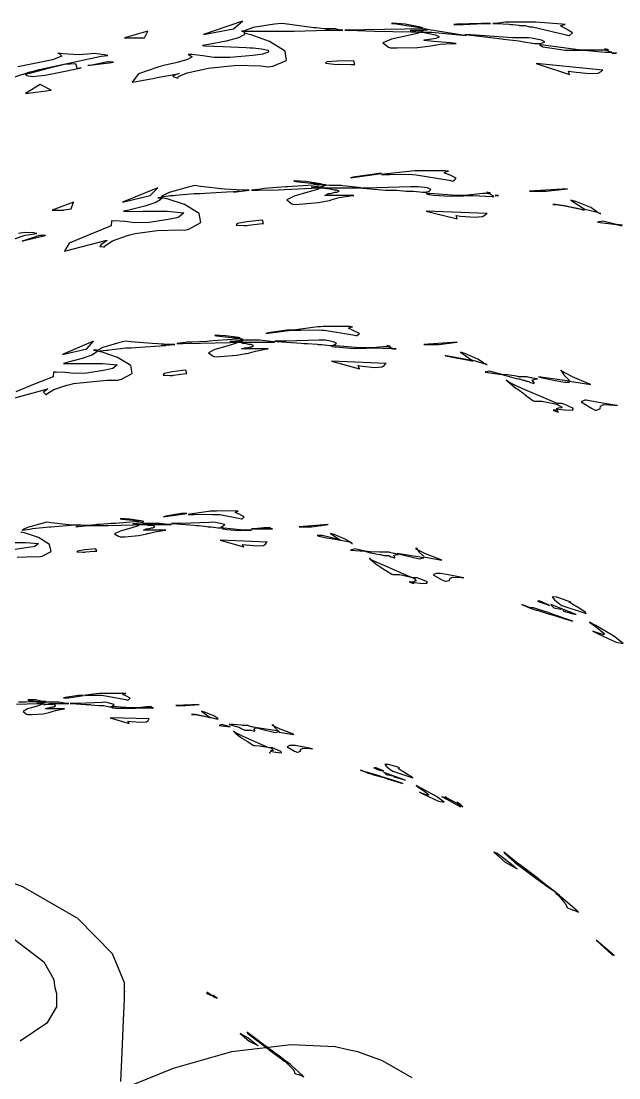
# Model space of a CAD drawing. Extents: x 85 to 270, y 27 to 328.
# Drawn here: x 191.42 to 210.37, y 154.66 to 188.21 of the extents above; entities that cross this region are included whole.
import ezdxf

# ---------------------------------------------------------------- set-up
doc = ezdxf.new("R2010")
doc.units = 0
doc.header["$MEASUREMENT"] = 0

msp = doc.modelspace()

# ---------------------------------------------------------------- linework, layer by layer
at = {"color": 32}
for points in [[(195.333, 187.678), (195.439, 187.89), (194.697, 187.678), (195.333, 187.678)], [(198.155, 187.96), (198.438, 188.207), (197.203, 187.784), (198.155, 187.96)], [(198.402, 187.89), (198.428, 187.89), (198.487, 187.854), (198.508, 187.854), (198.508, 187.854), (198.534, 187.89), (198.544, 187.89), (198.402, 187.89)], [(201.083, 187.924), (201.083, 187.924), (201.136, 187.924), (201.154, 187.924), (201.17, 187.924), (201.224, 187.924), (201.224, 187.924), (201.33, 187.924), (201.4, 187.924), (201.613, 187.924), (201.613, 187.924), (201.559, 187.924), (201.418, 187.952), (201.4, 187.96), (201.119, 187.96), (201.013, 187.96), (200.773, 187.995), (200.695, 187.995), (200.624, 188.004), (199.777, 188.12), (199.672, 188.137), (199.446, 188.112), (198.771, 188), (198.524, 187.908), (198.508, 187.89), (198.508, 187.89), (198.825, 187.89), (198.931, 187.89), (199.16, 187.89), (199.676, 187.89), (199.849, 187.89), (200.079, 187.89), (200.769, 187.908), (201.19, 187.924), (201.19, 187.924), (201.083, 187.924)], [(204.082, 187.854), (203.979, 187.811), (203.645, 187.738), (203.156, 187.635), (202.891, 187.518), (203.063, 187.381), (203.13, 187.361), (203.343, 187.357), (203.99, 187.368), (204.407, 187.419), (204.706, 187.475), (205.084, 187.501), (205.21, 187.501), (205.03, 187.514), (204.488, 187.556), (204.195, 187.592), (204.199, 187.617), (204.369, 187.639), (204.573, 187.665), (204.68, 187.705), (204.56, 187.766), (204.202, 187.836), (204.082, 187.854), (204.443, 187.854), (205.413, 187.758), (205.529, 187.748), (205.413, 187.766), (204.293, 187.944), (204.188, 187.96), (204.205, 187.96), (204.245, 187.96), (204.258, 187.96), (204.268, 187.958), (204.294, 187.924), (204.294, 187.924), (204.294, 187.924), (204.24, 187.924), (204.222, 187.924), (204.205, 187.916), (204.09, 187.864), (204.082, 187.854), (203.999, 187.862), (203.755, 187.895), (203.778, 187.916), (203.977, 187.924), (204.134, 187.924), (204.188, 187.924), (204.222, 187.96), (201.683, 187.924), (201.805, 187.916), (202.617, 187.89), (203.781, 187.864), (204.082, 187.854)], [(203.164, 188.137), (203.235, 188.128), (204.064, 188.004), (204.152, 187.995), (204.081, 188.013), (203.591, 188.106), (203.19, 188.146), (203.164, 188.137)], [(205.14, 188.101), (205.431, 188.101), (206.086, 188.137), (206.305, 188.137), (206.013, 188.137), (205.237, 188.111), (205.14, 188.101)], [(208.774, 187.748), (208.807, 187.754), (208.901, 187.833), (208.707, 187.952), (208.521, 188.057), (208.631, 188.101), (208.668, 188.101), (208.562, 188.111), (207.742, 188.171), (207.469, 188.171), (207.187, 188.171), (207.115, 188.171), (206.956, 188.171), (206.904, 188.171), (206.772, 188.171), (206.474, 188.137), (206.375, 188.137), (206.515, 188.137), (206.896, 188.111), (206.94, 188.101), (207.01, 188.101), (207.195, 188.076), (207.221, 188.067), (207.397, 188.067), (207.54, 188.031), (207.628, 188.022), (208.659, 187.784), (208.774, 187.748)], [(196.391, 186.407), (196.408, 186.451), (196.683, 186.562), (197.357, 186.716), (198.261, 186.804), (199.005, 186.793), (199.249, 186.76), (199.398, 186.781), (199.832, 186.961), (199.791, 187.251), (199.293, 187.559), (198.708, 187.77), (198.508, 187.818), (198.5, 187.803), (198.466, 187.759), (198.313, 187.678), (197.922, 187.572), (197.356, 187.462), (197.167, 187.431), (197.229, 187.423), (197.82, 187.397), (198.552, 187.371), (198.684, 187.361), (198.771, 187.355), (199.035, 187.328), (199.252, 187.282), (199.264, 187.222), (199.069, 187.161), (199.003, 187.149), (198.76, 187.12), (198.033, 187.055), (197.524, 187.056), (197.181, 187.105), (196.827, 187.144), (196.71, 187.149), (196.742, 187.14), (196.835, 187.069), (196.69, 186.986), (196.361, 186.896), (196.038, 186.821), (195.932, 186.796), (195.782, 186.752), (195.134, 186.531), (194.94, 186.271), (194.946, 186.267), (194.946, 186.267), (195.182, 186.311), (195.597, 186.391), (195.685, 186.407), (195.782, 186.425), (196.201, 186.505), (196.427, 186.549), (196.427, 186.549), (196.427, 186.549), (196.391, 186.533), (196.277, 186.493), (196.227, 186.446), (196.35, 186.411), (196.391, 186.407)], [(207.504, 187.678), (207, 187.678), (205.678, 187.767), (205.493, 187.784), (205.589, 187.775), (206.56, 187.652), (206.658, 187.642), (206.71, 187.634), (207.195, 187.581), (207.257, 187.572), (207.301, 187.563), (207.691, 187.501), (207.822, 187.501), (207.852, 187.501), (207.945, 187.515), (208.019, 187.551), (207.914, 187.606), (207.605, 187.665), (207.504, 187.678)], [(207.963, 187.395), (208.103, 187.369), (208.672, 187.29), (209.117, 187.281), (209.197, 187.289), (209.091, 187.299), (207.971, 187.449), (207.856, 187.465), (207.856, 187.465), (207.934, 187.402), (207.963, 187.395)], [(209.973, 187.289), (209.779, 187.289), (209.342, 187.289), (209.197, 187.289), (209.285, 187.281), (209.933, 187.219), (210.149, 187.219), (210.105, 187.219), (209.981, 187.281), (209.973, 187.289)], [(209.973, 187.289), (209.99, 187.289), (210.043, 187.289), (210.043, 187.289), (210.012, 187.302), (209.915, 187.331), (209.956, 187.297), (209.973, 187.289)], [(193.535, 186.796), (193.605, 186.805), (194.283, 186.894), (194.345, 186.902), (194.345, 186.902), (194.164, 186.916), (193.657, 186.814), (193.535, 186.796)], [(201.436, 186.832), (201.48, 186.841), (201.87, 186.832), (202.001, 186.832), (201.965, 186.936), (201.834, 186.943), (201.44, 186.94), (201.106, 186.912), (201.067, 186.869), (201.344, 186.836), (201.436, 186.832)], [(210.292, 187.185), (210.292, 187.185), (210.184, 187.185), (210.149, 187.185), (210.184, 187.185), (210.292, 187.185), (210.292, 187.185)], [(191.558, 186.513), (191.586, 186.478), (191.773, 186.449), (192.176, 186.487), (192.709, 186.593), (193.168, 186.694), (193.322, 186.726), (193.322, 186.726), (193.182, 186.69), (193.182, 186.69), (193.196, 186.715), (193.146, 186.847), (192.793, 186.828), (192.228, 186.695), (191.725, 186.559), (191.558, 186.513)], [(209.867, 186.655), (207.75, 186.866), (208.808, 186.513), (208.774, 186.619), (208.937, 186.596), (209.43, 186.546), (209.717, 186.559), (209.805, 186.61), (209.849, 186.651), (209.867, 186.655)], [(192.37, 186.02), (192.017, 186.196), (191.558, 185.914), (192.37, 186.02)], [(201.859, 183.232), (201.938, 183.242), (202.759, 183.358), (202.847, 183.374), (202.767, 183.366), (201.947, 183.25), (201.859, 183.232)], [(205.104, 183.128), (205.135, 183.134), (205.216, 183.217), (205.02, 183.312), (204.832, 183.395), (204.929, 183.443), (204.964, 183.444), (204.858, 183.454), (203.896, 183.454), (203.799, 183.444), (203.711, 183.436), (202.917, 183.348), (202.847, 183.338), (203.094, 183.338), (203.747, 183.348), (203.835, 183.338), (203.94, 183.33), (204.99, 183.154), (205.104, 183.128)], [(195.509, 182.669), (195.756, 182.915), (194.627, 182.456), (195.509, 182.669)], [(198.155, 182.775), (198.65, 182.845), (198.45, 182.845), (197.85, 182.877), (197.105, 182.959), (196.92, 182.985), (196.716, 182.941), (196.113, 182.771), (195.878, 182.651), (195.862, 182.633), (195.862, 182.633), (196.153, 182.669), (196.251, 182.669), (196.311, 182.678), (196.9, 182.739), (197.097, 182.739), (197.245, 182.748), (197.939, 182.789), (198.331, 182.809), (198.331, 182.809), (198.155, 182.775)], [(200.907, 182.915), (200.816, 182.866), (200.511, 182.773), (200.073, 182.651), (199.84, 182.529), (200, 182.404), (200.061, 182.386), (200.237, 182.396), (200.841, 182.444), (201.18, 182.51), (201.224, 182.527), (201.276, 182.545), (201.501, 182.612), (201.85, 182.66), (201.965, 182.669), (201.797, 182.669), (201.421, 182.669), (201.296, 182.669), (201.234, 182.669), (201.093, 182.669), (201.047, 182.669), (201.047, 182.669), (201.162, 182.731), (201.19, 182.739), (201.242, 182.739), (201.36, 182.775), (201.4, 182.775), (201.427, 182.775), (201.506, 182.809), (201.506, 182.809), (201.506, 182.809), (201.427, 182.845), (201.4, 182.845), (201.346, 182.845), (201.216, 182.871), (201.19, 182.879), (201.118, 182.879), (200.933, 182.907), (200.907, 182.915), (200.995, 182.915), (201.194, 182.915), (201.26, 182.915), (201.577, 182.915), (201.727, 182.915), (202.064, 182.915), (202.178, 182.915), (202.124, 182.925), (201.621, 182.977), (201.577, 182.985), (201.26, 182.985), (201.188, 182.985), (200.994, 183.013), (200.977, 183.021), (200.994, 183.021), (201.034, 183.021), (201.047, 183.021), (201.057, 183.019), (201.083, 182.985), (201.083, 182.985), (201.047, 182.985), (201.03, 182.977), (200.937, 182.915), (200.907, 182.915), (200.833, 182.92), (200.611, 182.937), (200.629, 182.951), (200.812, 182.966), (200.963, 182.979), (201.013, 182.985), (201.047, 183.021), (201.047, 183.021), (200.677, 182.999), (200.025, 182.961), (199.885, 182.951), (199.813, 182.943), (199.125, 182.889), (199.073, 182.879), (199.019, 182.871), (198.72, 182.845), (198.72, 182.845), (198.93, 182.845), (199.562, 182.855), (200.624, 182.899), (200.907, 182.915)], [(200.061, 183.128), (200.131, 183.119), (200.897, 183.031), (200.977, 183.021), (200.906, 183.039), (200.438, 183.114), (200.077, 183.137), (200.061, 183.128)], [(203.906, 182.951), (203.773, 182.943), (202.336, 182.907), (202.178, 182.915), (202.266, 182.907), (202.966, 182.845), (203.2, 182.845), (203.332, 182.845), (203.63, 182.809), (203.729, 182.809), (203.861, 182.809), (204.159, 182.775), (204.258, 182.775), (204.283, 182.783), (204.356, 182.812), (204.413, 182.863), (204.302, 182.914), (204.005, 182.947), (203.906, 182.951)], [(208.069, 182.809), (208.738, 182.879), (207.54, 182.809), (208.069, 182.809)], [(194.064, 181.045), (194.072, 181.073), (194.315, 181.227), (194.786, 181.399), (194.91, 181.434), (195.032, 181.461), (195.73, 181.558), (196.461, 181.584), (196.603, 181.574), (196.737, 181.605), (197.117, 181.809), (197.065, 182.1), (196.598, 182.385), (196.048, 182.563), (195.862, 182.598), (195.854, 182.583), (195.823, 182.538), (195.685, 182.452), (195.336, 182.335), (194.831, 182.21), (194.663, 182.174), (194.777, 182.166), (195.26, 182.171), (196.051, 182.175), (196.572, 182.126), (196.416, 181.982), (196.357, 181.963), (196.14, 181.919), (195.484, 181.818), (195.024, 181.805), (194.709, 181.845), (194.382, 181.863), (194.274, 181.857), (194.277, 181.857), (194.266, 181.704), (193.627, 181.448), (192.939, 181.158), (192.789, 180.908), (192.793, 180.905), (194.134, 181.258), (194.134, 181.241), (194.068, 181.19), (193.952, 181.113), (193.911, 181.055), (194.025, 181.042), (194.064, 181.045)], [(195.756, 182.598), (195.782, 182.598), (195.852, 182.572), (195.862, 182.563), (195.862, 182.563), (195.888, 182.598), (195.898, 182.598), (195.756, 182.598)], [(204.365, 182.703), (204.497, 182.687), (205.025, 182.646), (205.449, 182.66), (205.529, 182.669), (205.21, 182.669), (204.373, 182.731), (204.258, 182.739), (204.258, 182.739), (204.337, 182.703), (204.365, 182.703)], [(206.235, 182.739), (206.058, 182.739), (205.581, 182.678), (205.529, 182.669), (205.75, 182.669), (206.349, 182.643), (206.411, 182.633), (206.393, 182.651), (206.251, 182.731), (206.235, 182.739)], [(206.235, 182.739), (206.251, 182.739), (206.291, 182.739), (206.305, 182.739), (206.277, 182.753), (206.189, 182.779), (206.221, 182.746), (206.235, 182.739)], [(206.551, 182.669), (206.524, 182.669), (206.465, 182.669), (206.445, 182.669), (206.454, 182.66), (206.551, 182.667), (206.551, 182.669)], [(209.69, 182.14), (209.673, 182.158), (209.478, 182.294), (209.003, 182.482), (208.844, 182.527), (209.267, 182.246), (209.294, 182.237), (209.646, 182.149), (209.69, 182.14)], [(193.005, 182.246), (193.076, 182.456), (192.404, 182.21), (192.404, 182.21), (192.483, 182.21), (192.51, 182.21), (192.653, 182.21), (192.679, 182.21), (192.737, 182.21), (192.757, 182.21), (192.784, 182.219), (193.005, 182.246), (193.005, 182.246)], [(206.199, 182.104), (204.258, 182.174), (205.246, 181.927), (205.21, 182.033), (205.354, 182.015), (205.791, 181.981), (206.048, 182.003), (206.133, 182.059), (206.181, 182.1), (206.199, 182.104)], [(209.267, 182.21), (209.144, 182.237), (208.641, 182.338), (208.369, 182.386), (208.279, 182.386), (208.359, 182.386), (208.602, 182.352), (209.126, 182.246), (209.267, 182.21)], [(198.578, 181.717), (198.622, 181.726), (199.063, 181.778), (199.107, 181.787), (199.073, 181.893), (198.949, 181.882), (198.578, 181.836), (198.269, 181.778), (198.238, 181.734), (198.493, 181.717), (198.578, 181.717)], [(209.797, 182.104), (209.769, 182.104), (209.699, 182.131), (209.69, 182.14), (209.699, 182.131), (209.772, 182.104), (209.797, 182.104)], [(209.69, 181.821), (210.292, 181.751), (209.867, 181.857), (209.69, 181.821)], [(191.452, 181.222), (191.513, 181.24), (192.132, 181.39), (192.194, 181.398), (192.194, 181.398), (191.994, 181.404), (191.557, 181.249), (191.452, 181.222)], [(202.035, 178.223), (202.063, 178.227), (202.143, 178.292), (201.97, 178.377), (201.801, 178.457), (201.896, 178.504), (201.929, 178.506), (201.841, 178.515), (200.986, 178.515), (200.907, 178.506), (200.827, 178.497), (200.131, 178.409), (200.061, 178.399), (200.281, 178.399), (200.863, 178.409), (200.943, 178.399), (201.031, 178.391), (201.938, 178.251), (202.035, 178.223)], [(197.556, 178.223), (197.616, 178.215), (198.179, 178.153), (198.367, 178.153), (198.305, 178.162), (197.895, 178.215), (197.572, 178.233), (197.556, 178.223)], [(199.179, 178.293), (199.249, 178.303), (199.981, 178.391), (200.061, 178.399), (199.84, 178.399), (199.249, 178.311), (199.179, 178.293)], [(193.499, 177.8), (193.711, 178.047), (192.723, 177.624), (193.499, 177.8)], [(195.862, 177.906), (196.285, 177.94), (196.107, 177.94), (195.575, 177.968), (194.9, 178.03), (194.733, 178.047), (194.55, 178.004), (194.01, 177.85), (193.824, 177.748), (193.815, 177.73), (193.815, 177.73), (194.115, 177.756), (194.168, 177.764), (194.221, 177.774), (194.738, 177.836), (194.91, 177.836), (195.042, 177.846), (195.655, 177.884), (196.004, 177.906), (196.004, 177.906), (195.862, 177.906)], [(198.297, 178.012), (198.214, 177.971), (197.943, 177.891), (197.556, 177.783), (197.353, 177.676), (197.501, 177.569), (197.556, 177.553), (197.714, 177.563), (198.252, 177.607), (198.542, 177.651), (198.578, 177.66), (198.63, 177.669), (198.847, 177.73), (199.151, 177.792), (199.249, 177.8), (199.099, 177.8), (198.761, 177.8), (198.65, 177.8), (198.588, 177.8), (198.447, 177.8), (198.402, 177.8), (198.402, 177.8), (198.508, 177.836), (198.544, 177.836), (198.588, 177.836), (198.687, 177.87), (198.72, 177.87), (198.737, 177.87), (198.79, 177.906), (198.79, 177.906), (198.79, 177.906), (198.71, 177.94), (198.684, 177.94), (198.64, 177.94), (198.524, 177.968), (198.508, 177.976), (198.454, 177.976), (198.336, 178.012), (198.297, 178.012), (198.375, 178.012), (198.553, 178.012), (198.614, 178.012), (198.931, 178.012), (199.063, 178.012), (199.361, 178.012), (199.46, 178.012), (199.416, 178.022), (198.975, 178.074), (198.931, 178.083), (198.614, 178.083), (198.552, 178.083), (198.413, 178.083), (198.367, 178.083), (198.367, 178.083), (198.402, 178.083), (198.402, 178.083), (198.411, 178.08), (198.438, 178.047), (198.438, 178.047), (198.402, 178.047), (198.393, 178.055), (198.305, 178.022), (198.297, 178.012), (198.229, 178.016), (198.03, 178.033), (198.045, 178.048), (198.211, 178.062), (198.355, 178.076), (198.402, 178.083), (198.438, 178.117), (198.438, 178.117), (198.107, 178.096), (197.511, 178.056), (197.379, 178.047), (197.317, 178.038), (196.833, 178.012), (196.674, 178.012), (196.62, 178.004), (196.357, 177.976), (196.357, 177.976), (196.543, 177.976), (197.101, 177.982), (198.049, 178.004), (198.297, 178.012)], [(200.977, 178.083), (200.861, 178.074), (199.81, 178.047), (199.46, 178.047), (199.539, 178.038), (200.298, 177.986), (200.378, 177.976), (200.492, 177.976), (200.801, 177.95), (200.837, 177.94), (200.951, 177.94), (201.209, 177.906), (201.296, 177.906), (201.312, 177.916), (201.369, 177.939), (201.414, 177.982), (201.319, 178.03), (201.063, 178.074), (200.977, 178.083)], [(201.4, 177.87), (201.515, 177.854), (201.978, 177.814), (202.353, 177.828), (202.424, 177.836), (202.142, 177.836), (201.392, 177.898), (201.296, 177.906), (201.287, 177.899), (201.268, 177.876), (201.367, 177.87), (201.4, 177.87)], [(203.06, 177.87), (202.899, 177.87), (202.543, 177.836), (202.424, 177.836), (202.617, 177.836), (203.146, 177.81), (203.2, 177.8), (203.19, 177.81), (203.091, 177.87), (203.06, 177.87)], [(203.06, 177.87), (203.076, 177.87), (203.116, 177.87), (203.13, 177.87), (203.102, 177.884), (203.014, 177.91), (203.046, 177.877), (203.06, 177.87)], [(204.647, 177.94), (205.246, 178.012), (204.188, 177.94), (204.647, 177.94)], [(193.711, 177.764), (193.737, 177.764), (193.806, 177.739), (193.815, 177.73), (193.815, 177.764), (193.711, 177.764)], [(203.306, 177.8), (203.279, 177.8), (203.219, 177.8), (203.2, 177.8), (203.226, 177.8), (203.306, 177.8), (203.306, 177.8)], [(205.74, 177.411), (205.633, 177.439), (205.192, 177.527), (204.892, 177.58), (204.858, 177.588), (204.884, 177.58), (205.153, 177.527), (205.616, 177.439), (205.74, 177.411)], [(206.092, 177.341), (206.074, 177.359), (205.894, 177.479), (205.485, 177.65), (205.353, 177.694), (205.705, 177.447), (205.74, 177.439), (206.057, 177.351), (206.092, 177.341)], [(202.988, 177.341), (201.26, 177.411), (202.142, 177.165), (202.106, 177.271), (202.236, 177.253), (202.631, 177.213), (202.865, 177.228), (202.94, 177.282), (202.972, 177.332), (202.988, 177.341)], [(206.199, 177.307), (206.171, 177.307), (206.101, 177.333), (206.092, 177.341), (206.101, 177.333), (206.174, 177.307), (206.199, 177.307)], [(196.215, 176.954), (196.249, 176.964), (196.638, 177.016), (196.674, 177.024), (196.638, 177.13), (196.532, 177.119), (196.215, 177.074), (195.95, 177.016), (195.923, 176.972), (196.142, 176.954), (196.215, 176.954)], [(206.128, 177.058), (206.658, 176.988), (206.269, 177.094), (206.128, 177.058)], [(206.658, 176.988), (206.658, 176.988), (206.816, 176.946), (207.115, 176.866), (207.187, 176.848), (207.231, 176.848), (207.33, 176.812), (207.363, 176.812), (207.433, 176.778), (207.469, 176.778), (207.486, 176.778), (207.54, 176.751), (207.54, 176.742), (207.566, 176.734), (207.68, 176.706), (207.68, 176.706), (207.68, 176.731), (207.626, 176.804), (207.748, 176.853), (207.786, 176.848), (207.786, 176.848), (207.636, 176.874), (207.61, 176.882), (207.566, 176.882), (207.466, 176.918), (207.433, 176.918), (207.187, 176.918), (207.125, 176.936), (206.828, 176.98), (206.658, 176.988), (206.658, 176.988)], [(207.68, 176.142), (207.742, 176.142), (207.931, 176.142), (208.306, 176.072), (208.421, 176.036), (208.461, 176.018), (208.578, 175.951), (208.548, 175.927), (208.445, 175.923), (208.385, 175.902), (208.385, 175.896), (208.45, 175.887), (208.65, 175.864), (208.897, 175.852), (208.931, 175.905), (208.656, 176.038), (208.562, 176.072), (208.421, 176.072), (208.323, 176.108), (207.345, 176.521), (207.257, 176.565), (207.177, 176.601), (206.882, 176.742), (206.798, 176.812), (206.798, 176.812), (206.824, 176.786), (207.115, 176.547), (207.151, 176.529), (207.167, 176.521), (207.371, 176.371), (207.397, 176.353), (207.406, 176.337), (207.644, 176.16), (207.68, 176.142)], [(208.808, 176.778), (207.822, 176.918), (207.953, 176.886), (208.352, 176.797), (208.659, 176.742), (208.793, 176.74), (208.811, 176.772), (208.808, 176.778)], [(208.528, 177.13), (208.528, 177.13), (208.628, 176.98), (208.799, 176.804), (208.808, 176.778), (209.48, 176.671), (209.4, 176.707), (208.897, 176.914), (208.536, 177.104), (208.528, 177.13)], [(210.326, 176), (210.246, 176.01), (209.793, 176.09), (209.39, 176.168), (209.338, 176.177), (209.296, 176.177), (209.175, 176.124), (209.504, 175.918), (209.62, 175.86), (209.66, 175.86), (209.78, 175.902), (209.787, 175.984), (209.888, 176.039), (210.217, 176.017), (210.326, 176)], [(208.456, 175.79), (208.442, 175.796), (208.421, 175.845), (208.421, 175.86), (208.388, 175.86), (208.292, 175.852), (208.413, 175.802), (208.456, 175.79)], [(195.932, 172.472), (195.994, 172.482), (196.612, 172.57), (196.674, 172.579), (196.488, 172.579), (196.003, 172.49), (195.932, 172.472)], [(198.402, 172.402), (198.427, 172.408), (198.494, 172.466), (198.349, 172.54), (198.203, 172.606), (198.272, 172.648), (198.297, 172.649), (198.217, 172.659), (197.615, 172.649), (197.415, 172.649), (197.353, 172.641), (196.762, 172.554), (196.71, 172.544), (196.902, 172.544), (197.414, 172.554), (197.485, 172.544), (197.714, 172.544), (198.313, 172.43), (198.402, 172.402)], [(193.146, 172.156), (193.535, 172.192), (193.384, 172.192), (192.933, 172.218), (192.369, 172.28), (192.228, 172.296), (192.072, 172.263), (191.615, 172.134), (191.461, 172.059), (191.452, 172.049), (191.452, 172.049), (191.691, 172.077), (191.735, 172.085), (191.779, 172.095), (192.316, 172.147), (192.37, 172.156), (192.484, 172.165), (193, 172.205), (193.286, 172.226), (193.286, 172.226), (193.146, 172.156)], [(195.192, 172.226), (195.125, 172.184), (194.893, 172.111), (194.556, 172.019), (194.378, 171.934), (194.509, 171.851), (194.557, 171.839), (194.703, 171.839), (195.143, 171.879), (195.403, 171.935), (195.439, 171.943), (195.483, 171.953), (195.655, 171.997), (195.916, 172.041), (196.004, 172.049), (195.88, 172.049), (195.602, 172.049), (195.509, 172.049), (195.455, 172.049), (195.337, 172.049), (195.298, 172.049), (195.298, 172.049), (195.377, 172.085), (195.403, 172.085), (195.447, 172.085), (195.546, 172.12), (195.579, 172.12), (195.597, 172.12), (195.651, 172.156), (195.651, 172.156), (195.651, 172.156), (195.597, 172.192), (195.579, 172.192), (195.544, 172.192), (195.465, 172.192), (195.439, 172.192), (195.421, 172.201), (195.249, 172.226), (195.192, 172.226), (195.263, 172.226), (195.421, 172.226), (195.475, 172.226), (195.721, 172.226), (195.836, 172.226), (196.093, 172.226), (196.18, 172.226), (196.064, 172.226), (195.807, 172.262), (195.721, 172.262), (195.475, 172.262), (195.421, 172.262), (195.301, 172.262), (195.263, 172.262), (195.298, 172.262), (195.298, 172.262), (195.298, 172.226), (195.298, 172.226), (195.263, 172.226), (195.263, 172.226), (195.2, 172.236), (195.192, 172.226), (195.133, 172.23), (194.959, 172.248), (194.976, 172.262), (195.118, 172.277), (195.227, 172.288), (195.263, 172.296), (195.263, 172.296), (195.298, 172.324), (195.298, 172.332), (195.298, 172.332), (195.016, 172.31), (194.521, 172.271), (194.417, 172.262), (194.266, 172.262), (193.927, 172.226), (193.815, 172.226), (193.771, 172.218), (193.535, 172.192), (193.535, 172.192), (193.698, 172.192), (194.19, 172.197), (194.988, 172.218), (195.192, 172.226)], [(194.557, 172.402), (194.609, 172.394), (195.2, 172.341), (195.263, 172.332), (195.209, 172.341), (194.856, 172.394), (194.574, 172.412), (194.557, 172.402)], [(197.485, 172.296), (197.387, 172.288), (196.482, 172.262), (196.18, 172.262), (196.241, 172.253), (196.894, 172.201), (196.956, 172.192), (197.052, 172.192), (197.308, 172.165), (197.343, 172.156), (197.44, 172.156), (197.659, 172.12), (197.732, 172.12), (197.758, 172.138), (197.872, 172.223), (197.582, 172.291), (197.485, 172.296)], [(197.838, 172.085), (197.934, 172.069), (198.331, 172.041), (198.622, 172.049), (198.72, 172.049), (198.482, 172.049), (197.846, 172.111), (197.768, 172.12), (197.768, 172.12), (197.819, 172.092), (197.838, 172.085)], [(199.249, 172.12), (199.117, 172.12), (198.819, 172.085), (198.72, 172.085), (198.887, 172.085), (199.263, 172.085), (199.39, 172.085), (199.354, 172.085), (199.275, 172.12), (199.249, 172.12)], [(199.249, 172.12), (199.266, 172.12), (199.306, 172.12), (199.319, 172.12), (199.307, 172.128), (199.249, 172.12), (199.249, 172.12)], [(200.624, 172.156), (201.154, 172.226), (200.237, 172.156), (200.624, 172.156)], [(201.542, 171.733), (201.444, 171.76), (200.961, 171.873), (200.801, 171.873), (200.827, 171.865), (201.052, 171.817), (201.436, 171.751), (201.542, 171.733)], [(201.859, 171.662), (201.841, 171.672), (201.687, 171.764), (201.338, 171.909), (201.224, 171.943), (201.542, 171.733), (201.559, 171.724), (201.832, 171.672), (201.859, 171.662)], [(193.428, 171.344), (193.463, 171.354), (193.727, 171.38), (193.815, 171.38), (193.781, 171.45), (193.693, 171.444), (193.428, 171.418), (193.208, 171.384), (193.186, 171.356), (193.368, 171.344), (193.428, 171.344)], [(199.213, 171.662), (197.732, 171.733), (198.473, 171.52), (198.438, 171.59), (198.552, 171.577), (198.901, 171.548), (199.102, 171.56), (199.165, 171.607), (199.198, 171.652), (199.213, 171.662)], [(201.929, 171.626), (201.912, 171.626), (201.859, 171.654), (201.859, 171.662), (201.868, 171.654), (201.913, 171.626), (201.929, 171.626)], [(201.859, 171.414), (202.318, 171.38), (202.001, 171.45), (201.859, 171.414)], [(203.942, 171.486), (203.942, 171.486), (204.024, 171.358), (204.178, 171.221), (204.188, 171.203), (204.752, 171.097), (204.681, 171.125), (204.24, 171.292), (203.942, 171.438), (203.942, 171.486)], [(202.318, 171.38), (202.318, 171.38), (202.455, 171.341), (202.715, 171.283), (202.777, 171.274), (202.821, 171.274), (202.92, 171.238), (202.953, 171.238), (203.06, 171.238), (203.076, 171.238), (203.12, 171.213), (203.13, 171.203), (203.146, 171.195), (203.27, 171.167), (203.27, 171.167), (203.27, 171.188), (203.23, 171.248), (203.34, 171.279), (203.376, 171.274), (203.376, 171.274), (203.252, 171.301), (203.236, 171.31), (203.236, 171.31), (203.102, 171.336), (203.094, 171.344), (202.883, 171.344), (202.782, 171.344), (202.481, 171.362), (202.318, 171.38), (202.318, 171.38)], [(203.2, 170.638), (203.255, 170.638), (203.425, 170.64), (203.737, 170.568), (203.835, 170.532), (203.866, 170.52), (203.94, 170.436), (203.835, 170.392), (203.835, 170.392), (203.892, 170.384), (204.065, 170.364), (204.275, 170.357), (204.301, 170.401), (204.059, 170.505), (203.976, 170.532), (203.835, 170.532), (203.747, 170.56), (202.926, 170.922), (202.847, 170.957), (202.776, 170.983), (202.521, 171.101), (202.458, 171.167), (202.458, 171.167), (202.476, 171.141), (202.714, 170.939), (202.741, 170.921), (202.758, 170.913), (202.926, 170.798), (202.953, 170.78), (202.97, 170.772), (203.172, 170.648), (203.2, 170.638)], [(204.188, 171.167), (203.34, 171.31), (203.513, 171.258), (204.041, 171.133), (204.188, 171.167), (204.188, 171.167)], [(205.457, 170.532), (205.395, 170.542), (205.02, 170.618), (204.713, 170.674), (204.611, 170.674), (204.578, 170.674), (204.482, 170.63), (204.76, 170.473), (204.858, 170.428), (204.894, 170.425), (205.005, 170.444), (205.012, 170.507), (205.091, 170.556), (205.366, 170.545), (205.457, 170.532)], [(203.87, 170.356), (203.87, 170.356), (203.835, 170.392), (203.835, 170.392), (203.808, 170.399), (203.72, 170.401), (203.831, 170.363), (203.87, 170.356)], [(207.786, 169.792), (207.786, 169.792), (207.971, 169.732), (207.998, 169.722), (208.025, 169.714), (208.175, 169.65), (208.175, 169.65), (208.165, 169.668), (207.88, 169.792), (207.786, 169.792)], [(208.562, 169.65), (209.338, 169.404), (209.302, 169.44), (209.161, 169.534), (208.931, 169.674), (208.782, 169.766), (208.829, 169.762), (208.844, 169.756), (208.734, 169.799), (208.402, 169.915), (208.253, 169.929), (208.328, 169.831), (208.501, 169.694), (208.562, 169.65)], [(207.54, 169.58), (207.54, 169.58), (207.714, 169.519), (207.75, 169.51), (207.785, 169.502), (208.173, 169.379), (208.209, 169.369), (208.297, 169.343), (208.694, 169.224), (208.915, 169.157), (208.915, 169.157), (208.915, 169.157), (208.654, 169.245), (208.2, 169.405), (208.103, 169.44), (208.059, 169.458), (207.669, 169.58), (207.54, 169.58), (207.504, 169.598), (207.293, 169.686), (207.293, 169.686), (207.54, 169.58)], [(209.021, 169.369), (208.209, 169.686), (208.226, 169.67), (208.31, 169.577), (208.528, 169.539), (208.598, 169.546), (208.592, 169.544), (208.61, 169.47), (208.923, 169.395), (209.021, 169.369)], [(209.444, 169.121), (209.509, 169.07), (209.713, 168.92), (209.907, 168.77), (209.895, 168.726), (209.634, 168.808), (209.55, 168.84), (209.731, 168.746), (210.287, 168.487), (210.502, 168.451), (210.214, 168.681), (209.64, 169.019), (209.444, 169.121)], [(192.757, 166.723), (192.916, 166.723), (193.33, 166.785), (193.392, 166.794), (193.233, 166.794), (192.81, 166.733), (192.757, 166.723)], [(194.028, 166.794), (194.088, 166.785), (194.732, 166.67), (194.804, 166.652), (194.823, 166.657), (194.877, 166.711), (194.756, 166.771), (194.639, 166.827), (194.709, 166.862), (194.733, 166.864), (194.557, 166.864), (194.16, 166.864), (194.028, 166.864), (193.877, 166.864), (193.473, 166.803), (193.428, 166.794), (193.473, 166.803), (193.966, 166.803), (194.028, 166.794)], [(191.629, 166.652), (191.673, 166.643), (192.14, 166.591), (192.194, 166.581), (192.15, 166.599), (191.871, 166.657), (191.645, 166.661), (191.629, 166.652)], [(193.958, 166.475), (194.036, 166.475), (194.214, 166.441), (194.274, 166.441), (194.291, 166.45), (194.367, 166.511), (194.139, 166.576), (194.064, 166.581), (193.984, 166.573), (193.223, 166.547), (192.969, 166.547), (193.022, 166.539), (193.459, 166.511), (193.605, 166.511), (193.631, 166.503), (193.875, 166.475), (193.958, 166.475)], [(194.345, 166.405), (194.423, 166.397), (195.032, 166.397), (195.086, 166.405), (194.882, 166.405), (194.426, 166.441), (194.274, 166.441), (194.274, 166.441), (194.327, 166.405), (194.345, 166.405)], [(195.509, 166.441), (195.393, 166.441), (195.136, 166.405), (195.05, 166.405), (195.191, 166.405), (195.509, 166.405), (195.615, 166.405), (195.588, 166.405), (195.518, 166.432), (195.509, 166.441)], [(195.509, 166.441), (195.545, 166.441), (195.538, 166.445), (195.509, 166.441), (195.509, 166.441)], [(197.062, 166.511), (196.321, 166.475), (196.638, 166.475), (197.062, 166.511)], [(195.475, 166.052), (194.24, 166.088), (194.84, 165.912), (194.804, 165.982), (194.904, 165.974), (195.21, 165.954), (195.389, 165.965), (195.443, 166.003), (195.464, 166.043), (195.475, 166.052)], [(197.415, 166.088), (197.335, 166.106), (196.944, 166.194), (196.814, 166.194), (196.858, 166.194), (196.995, 166.182), (197.327, 166.116), (197.415, 166.088)], [(197.662, 166.052), (197.652, 166.062), (197.528, 166.15), (197.229, 166.273), (197.133, 166.299), (197.379, 166.122), (197.405, 166.114), (197.597, 166.052), (197.662, 166.052)], [(198.049, 165.806), (197.768, 165.876), (197.696, 165.842), (198.049, 165.806)], [(198.544, 165.699), (198.65, 165.699), (198.666, 165.699), (198.706, 165.699), (198.72, 165.699), (198.737, 165.691), (198.826, 165.665), (198.826, 165.665), (198.826, 165.681), (198.795, 165.731), (198.87, 165.77), (198.896, 165.77), (198.896, 165.77), (198.781, 165.797), (198.754, 165.806), (198.719, 165.806), (198.63, 165.833), (198.614, 165.842), (198.438, 165.842), (198.384, 165.851), (198.145, 165.872), (198.015, 165.876), (198.015, 165.876), (198.015, 165.876), (198.323, 165.788), (198.367, 165.77), (198.393, 165.753), (198.505, 165.699), (198.544, 165.699)], [(199.602, 165.665), (198.896, 165.77), (199.038, 165.728), (199.474, 165.625), (199.602, 165.655), (199.602, 165.665)], [(199.39, 165.876), (199.386, 165.873), (199.468, 165.767), (199.592, 165.647), (199.602, 165.629), (200.061, 165.559), (199.999, 165.586), (199.632, 165.731), (199.39, 165.84), (199.39, 165.876)], [(198.191, 165.629), (198.155, 165.665), (198.155, 165.665), (198.181, 165.629), (198.191, 165.629)], [(199.39, 165.136), (199.283, 165.136), (199.213, 165.162), (198.534, 165.462), (198.473, 165.489), (198.438, 165.506), (198.199, 165.621), (198.191, 165.629), (198.207, 165.613), (198.375, 165.471), (198.402, 165.453), (198.41, 165.445), (198.56, 165.356), (198.578, 165.347), (198.596, 165.338), (198.772, 165.216), (198.79, 165.206), (198.836, 165.206), (198.975, 165.198), (199.239, 165.154), (199.319, 165.136), (199.348, 165.125), (199.424, 165.056), (199.319, 165.037), (199.319, 165.03), (199.362, 165.021), (199.493, 164.997), (199.658, 164.977), (199.671, 165.01), (199.46, 165.108), (199.39, 165.136)], [(200.66, 165.1), (200.606, 165.11), (200.117, 165.206), (199.955, 165.206), (199.927, 165.206), (199.849, 165.166), (200.083, 165.031), (200.165, 164.994), (200.192, 164.994), (200.272, 165.026), (200.28, 165.088), (200.355, 165.129), (200.585, 165.112), (200.66, 165.1)], [(199.319, 164.96), (199.319, 164.96), (199.283, 164.994), (199.283, 164.994), (199.283, 164.994), (199.309, 164.962), (199.319, 164.96)], [(202.565, 164.288), (202.591, 164.28), (202.917, 164.192), (202.953, 164.182), (203.024, 164.156), (203.34, 164.055), (203.517, 164.006), (203.517, 164.006), (203.517, 164.006), (203.301, 164.073), (202.926, 164.192), (202.847, 164.218), (202.803, 164.236), (202.414, 164.35), (202.388, 164.358), (202.353, 164.368), (202.178, 164.43), (202.178, 164.43), (202.388, 164.358), (202.388, 164.342), (202.537, 164.298), (202.565, 164.288)], [(202.917, 164.394), (202.908, 164.404), (202.676, 164.501), (202.601, 164.501), (202.601, 164.501), (202.75, 164.44), (202.777, 164.43), (202.777, 164.43), (202.917, 164.394), (202.917, 164.394)], [(203.2, 164.394), (203.835, 164.182), (203.808, 164.21), (203.693, 164.283), (203.503, 164.394), (203.374, 164.481), (203.402, 164.502), (203.412, 164.501), (203.327, 164.53), (203.066, 164.604), (202.948, 164.607), (203.01, 164.531), (203.15, 164.428), (203.2, 164.394)], [(203.2, 164.254), (203.2, 164.254), (203.248, 164.21), (203.509, 164.139), (203.589, 164.112), (202.917, 164.358), (202.934, 164.35), (202.992, 164.294), (203.148, 164.254), (203.2, 164.254)], [(204.046, 163.725), (204.193, 163.649), (204.65, 163.441), (204.826, 163.408), (204.588, 163.586), (204.105, 163.854), (203.942, 163.935), (203.999, 163.897), (204.176, 163.78), (204.337, 163.659), (204.327, 163.624), (204.115, 163.697), (204.046, 163.725)], [(205.281, 163.336), (205.263, 163.354), (204.91, 163.548), (204.858, 163.583), (204.859, 163.579), (204.832, 163.544), (204.76, 163.575), (204.752, 163.583), (204.786, 163.583), (204.892, 163.518), (205.237, 163.328), (205.353, 163.266), (205.343, 163.275), (205.289, 163.328), (205.281, 163.336)], [(205.281, 163.336), (205.314, 163.317), (205.424, 163.267), (205.347, 163.336), (205.236, 163.406), (205.266, 163.351), (205.281, 163.336)], [(207.151, 161.29), (207.107, 161.317), (206.965, 161.428), (206.726, 161.621), (206.515, 161.782), (206.412, 161.822), (206.411, 161.819), (206.764, 161.502), (207.151, 161.29)], [(207.574, 161.113), (207.618, 161.079), (208.121, 160.726), (208.175, 160.69), (208.183, 160.682), (208.306, 160.594), (208.315, 160.584), (208.351, 160.55), (208.385, 160.514), (208.456, 160.444), (208.474, 160.427), (208.65, 160.215), (208.668, 160.197), (208.738, 160.055), (208.738, 160.055), (208.897, 159.994), (208.915, 159.985), (208.941, 159.977), (209.091, 159.915), (209.091, 159.915), (209.047, 159.959), (208.544, 160.4), (208.492, 160.444), (208.315, 160.584), (208.139, 160.726), (208.111, 160.744), (207.848, 160.956), (207.822, 160.973), (207.768, 161.017), (207.265, 161.397), (207.221, 161.432), (207.167, 161.467), (206.762, 161.793), (206.728, 161.819), (206.762, 161.767), (207.071, 161.494), (207.486, 161.185), (207.574, 161.113)], [(210.22, 158.538), (209.656, 159.033), (210.149, 158.574), (210.22, 158.538)], [(197.52, 157.233), (197.51, 157.243), (197.335, 157.357), (197.309, 157.375), (197.309, 157.339), (197.326, 157.331), (197.59, 157.216), (197.626, 157.198), (197.598, 157.198), (197.539, 157.233), (197.52, 157.233)], [(197.52, 157.233), (197.545, 157.219), (197.629, 157.183), (197.572, 157.233), (197.49, 157.282), (197.509, 157.244), (197.52, 157.233)], [(198.931, 155.681), (198.895, 155.699), (198.608, 155.929), (198.367, 156.068), (198.367, 156.068), (198.65, 155.822), (198.931, 155.681)], [(199.249, 155.575), (199.283, 155.549), (199.636, 155.284), (199.672, 155.258), (199.68, 155.25), (199.753, 155.186), (199.778, 155.186), (199.849, 155.116), (199.885, 155.082), (199.901, 155.064), (200.043, 154.923), (200.061, 154.905), (200.095, 154.799), (200.095, 154.799), (200.201, 154.763), (200.237, 154.763), (200.254, 154.755), (200.378, 154.693), (200.378, 154.693), (200.342, 154.729), (199.989, 155.047), (199.955, 155.082), (199.813, 155.186), (199.672, 155.292), (199.654, 155.31), (199.442, 155.461), (199.426, 155.469), (199.382, 155.505), (199.001, 155.795), (198.967, 155.822), (198.931, 155.849), (198.604, 156.088), (198.578, 156.104), (198.604, 156.07), (199.178, 155.629), (199.249, 155.575)]]:
    msp.add_lwpolyline(points, close=True, dxfattribs=at)
for points in [[(190.765, 186.294), (191.707, 186.593), (191.805, 186.619), (191.99, 186.673), (193.956, 187.096), (194.168, 187.113), (194.064, 187.136), (193.747, 187.179), (193.521, 187.162), (193.22, 187.139), (192.739, 187.167), (192.581, 187.185), (192.617, 187.178), (192.712, 187.094), (192.413, 186.982), (191.837, 186.858), (191.31, 186.759)], [(210.488, 181.725), (210.292, 181.751), (210.292, 181.751), (210.292, 181.751), (210.292, 181.751), (210.47, 181.708)], [(189.807, 180.817), (191.54, 181.408), (191.911, 181.468), (191.816, 181.482), (191.531, 181.497), (191.332, 181.46)], [(191.099, 176.213), (192.264, 176.529), (192.264, 176.529), (192.126, 176.429), (192.202, 176.353), (192.228, 176.353), (192.228, 176.353), (192.236, 176.371), (192.453, 176.513), (192.863, 176.655), (192.969, 176.671), (193.074, 176.699), (194.133, 176.812), (194.487, 176.812), (194.604, 176.838), (194.937, 177.016), (194.892, 177.271), (194.476, 177.527), (193.984, 177.694), (193.815, 177.73), (193.807, 177.716), (193.778, 177.675), (193.657, 177.602), (193.348, 177.497), (192.905, 177.377), (192.757, 177.341), (192.854, 177.333), (193.282, 177.334), (193.992, 177.333), (194.463, 177.292), (194.326, 177.18), (194.274, 177.165), (194.083, 177.126), (193.501, 177.035), (193.092, 177.02), (192.815, 177.052), (192.533, 177.064), (192.44, 177.058), (192.445, 177.058), (192.433, 176.918), (191.861, 176.689), (191.244, 176.434)], [(191.288, 171.19), (191.866, 171.213), (191.981, 171.203), (192.08, 171.224), (192.364, 171.374), (192.32, 171.592), (191.966, 171.81), (191.557, 171.949), (191.418, 171.979), (191.411, 171.967)], [(190.956, 171.655), (191.563, 171.658), (191.963, 171.628), (191.848, 171.533), (191.805, 171.52), (191.641, 171.491), (191.149, 171.421)], [(191.272, 166.517), (191.947, 166.539), (192.123, 166.547), (192.072, 166.514), (191.892, 166.452), (191.623, 166.371), (191.481, 166.289), (191.587, 166.207), (191.629, 166.194), (191.629, 166.194), (191.75, 166.194), (192.114, 166.216), (192.307, 166.256), (192.334, 166.265), (192.369, 166.274), (192.51, 166.318), (192.721, 166.362), (192.793, 166.371), (192.687, 166.371), (192.448, 166.371), (192.37, 166.371), (192.326, 166.371), (192.227, 166.371), (192.194, 166.371), (192.194, 166.371), (192.272, 166.405), (192.3, 166.405), (192.3, 166.405), (192.404, 166.441), (192.44, 166.441), (192.457, 166.441), (192.51, 166.467), (192.51, 166.475), (192.51, 166.475), (192.457, 166.511), (192.44, 166.511), (192.44, 166.511), (192.334, 166.511), (192.3, 166.511), (192.256, 166.511), (192.156, 166.511), (192.123, 166.511), (192.176, 166.511), (192.316, 166.539), (192.334, 166.547), (192.546, 166.547), (192.643, 166.547), (192.86, 166.547), (192.933, 166.547), (192.836, 166.547), (192.618, 166.581), (192.546, 166.581), (192.334, 166.581), (192.29, 166.581), (192.191, 166.581), (192.158, 166.581), (192.194, 166.581), (192.194, 166.581), (192.194, 166.581), (192.194, 166.581), (192.158, 166.581), (192.158, 166.573), (192.104, 166.547), (192.088, 166.547), (192.043, 166.547), (191.911, 166.565), (192.096, 166.581), (192.158, 166.581), (192.158, 166.581), (192.184, 166.609), (192.194, 166.617), (192.194, 166.617), (191.968, 166.599), (191.581, 166.581), (191.452, 166.581), (191.328, 166.581)]]:
    msp.add_lwpolyline(points, dxfattribs=at)
at = {"color": 7}
for points in [[(194.575, 154.544), (194.623, 155.474), (194.666, 156.483), (194.689, 157.161), (194.697, 157.409), (194.697, 157.409), (194.697, 157.409), (194.697, 157.375), (194.697, 157.375), (194.697, 157.679), (194.313, 158.593), (193.211, 159.714), (191.466, 160.723), (189.154, 161.594)], [(190.971, 159.227), (192.141, 158.347), (192.453, 157.784), (192.476, 157.585), (192.482, 157.523), (192.538, 157.336), (192.539, 156.916), (192.235, 156.39), (191.382, 155.819)], [(203.812, 154.655), (202.879, 155.198), (202.093, 155.483), (201.825, 155.539), (201.377, 155.64), (199.984, 155.709), (198.083, 155.483), (196.237, 154.959), (194.963, 154.441)]]:
    msp.add_lwpolyline(points, dxfattribs=at)

doc.saveas('drawing.dxf')
